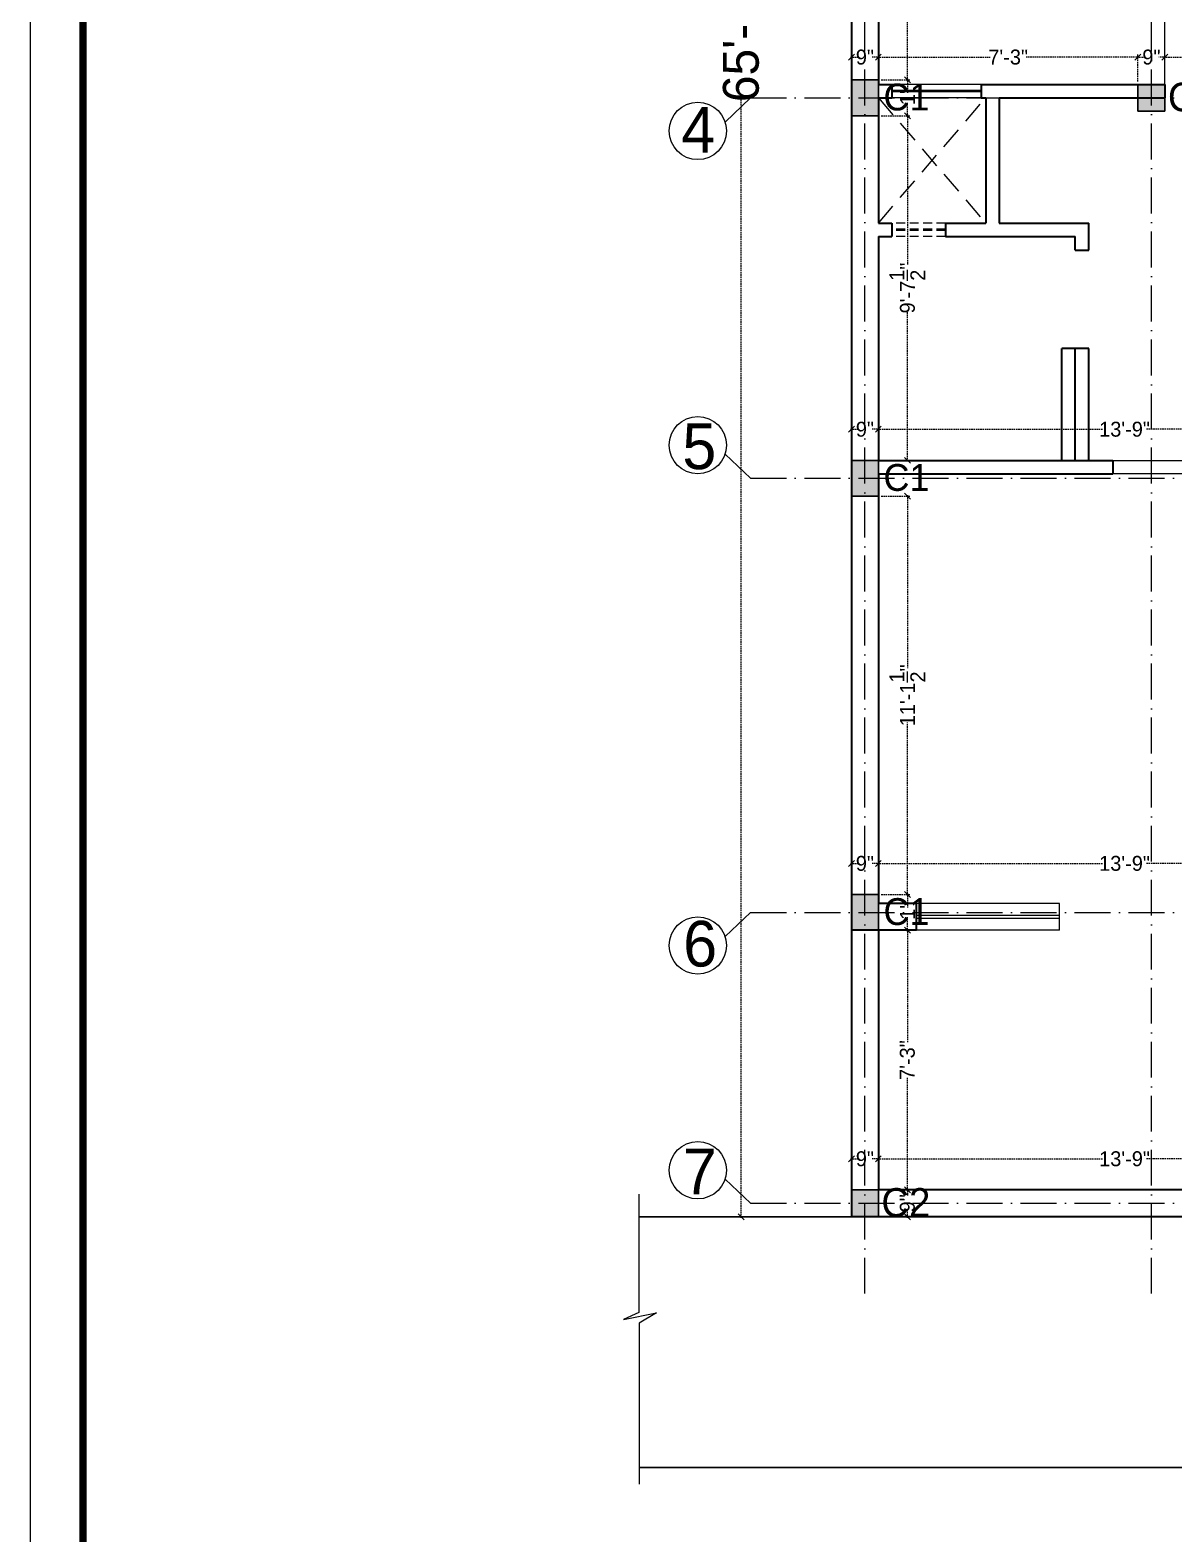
# Model space of a CAD drawing. Header units: millimetres. Extents: x -6808 to 215771, y -89660 to -16303.
# Drawn here: x 104385 to 104768, y -48018 to -47514 of the extents above; entities that cross this region are included whole.
import ezdxf

# ---------------------------------------------------------------- set-up
doc = ezdxf.new("R2010")
doc.units = ezdxf.units.MM
doc.header["$PDMODE"] = 35
doc.linetypes.add('ACAD_ISO10W100', pattern=[18, 12, -3, 0, -3])
doc.linetypes.add('DASHED', pattern=[0.75, 0.5, -0.25])
doc.layers.get('0').update_dxf_attribs({"color": 8})
for name, color, linetype, lineweight in [('col.center', 5, 'ACAD_ISO10W100', 15), ('column', 5, 'Continuous', 30), ('dim2', 6, 'Continuous', 20), ('Projection', 190, 'DASHED', 25), ('wall', 7, 'Continuous', 35)]:
    doc.layers.add(name, color=color, linetype=linetype, lineweight=lineweight)
doc.layers.add('FORMAT', color=7, linetype='Continuous')
doc.layers.add('WIN', color=5, linetype='Continuous')
doc.styles.add('SAJ', font='eurr____.ttf')
doc.dimstyles.new('SAJ', dxfattribs={"dimtxt": 5, "dimasz": 2, "dimexe": 1, "dimexo": 1, "dimgap": 0.09375, "dimtad": 0, "dimdec": 1, "dimzin": 0, "dimdsep": 46, "dimlunit": 4, "dimtxsty": 'SAJ', "dimblk": 'OBLIQUE', "dimcen": 0.125, "dimdle": 0.375, "dimadec": 0, "dimazin": 0, "dimtfac": 1, "dimtdec": 1, "dimtofl": 0, "dimtmove": 0, "dimatfit": 3, "dimldrblk": 'OBLIQUE', "dimfxl": 1, "dimtolj": 1, "dimtzin": 0, "dimlwd": 5, "dimlwe": 5, "dimarcsym": 1})

# ---------------------------------------------------------------- blocks, each defined once
blk = doc.blocks.new('_Oblique')
at = {"color": 0, "linetype": 'ByBlock', "lineweight": -2}
blk.add_line((-0.5, -0.5), (0.5, 0.5), dxfattribs=at)
blk = doc.blocks.new('*D1202')
at = {"layer": 'Defpoints', "color": 0, "transparency": 16777216}
for p in [(104660.03, -47123.77), (104623.04, -47911.77), (104660.03, -47911.77)]:
    blk.add_point(p, dxfattribs=at)
at = {"layer": 'dim2', "color": 0, "linetype": 'DASHED', "lineweight": 5, "transparency": 16777216}
for p, q in [((104659.03, -47123.77), (104622.04, -47123.77)), ((104623.04, -47123.4), (104623.04, -47499.36)), ((104623.04, -47912.15), (104623.04, -47536.18)), ((104659.03, -47911.77), (104622.04, -47911.77))]:
    blk.add_line(p, q, dxfattribs=at)
at = {"layer": 'dim2', "color": 0, "lineweight": 5, "transparency": 16777216, "xscale": 2, "yscale": 2, "zscale": 2}
for p, rotation in [((104623.04, -47123.77), 90), ((104623.04, -47911.77), 270)]:
    blk.add_blockref('_Oblique', p, dxfattribs=dict(at, rotation=rotation))
at = {"layer": 'dim2', "color": 0, "transparency": 16777216, "insert": (104623.04, -47517.77), "char_height": 12, "attachment_point": 5, "rotation": 90, "style": 'SAJ'}
blk.add_mtext('\\A1;65\'-8"', dxfattribs=at)
blk = doc.blocks.new('c1')
at = {"layer": 'column'}
blk.add_hatch(color=256, dxfattribs=at).paths.add_polyline_path([(58376.49, -43564.36), (58385.49, -43564.36), (58385.49, -43552.36), (58376.49, -43552.36)])
for p, q in [((58376.49, -43552.36), (58376.49, -43564.36)), ((58376.49, -43552.36), (58385.49, -43552.36)), ((58385.49, -43564.36), (58385.49, -43552.36)), ((58376.49, -43564.36), (58385.49, -43564.36))]:
    blk.add_line(p, q, dxfattribs=at)
blk = doc.blocks.new('A$C32B276F4')
at = {"layer": 'column'}
blk.add_hatch(color=256, dxfattribs=at).paths.add_polyline_path([(9, 0), (9, 9), (0, 9), (0, 0)])
for p, q in [((0, 0), (0, 9)), ((0, 9), (9, 9)), ((9, 9), (9, 0)), ((9, 0), (0, 0))]:
    blk.add_line(p, q, dxfattribs=at)
at = {"layer": 'col.center', "linetype": 'ByBlock', "insert": (10.02, 9.59), "char_height": 9.6, "width": 293.6941, "attachment_point": 1, "style": 'SAJ'}
blk.add_mtext('\\A1;{\\fCentury Gothic|b0|i0|c0|p34;C2}', dxfattribs=at)
blk = doc.blocks.new('*D1218')
at = {"layer": 'col.center', "color": 0, "linetype": 'DASHED', "lineweight": 5, "transparency": 16777216}
for p, q in [((104659.66, -47523.14), (104662.06, -47523.14)), ((104660.03, -47529.77), (104660.03, -47522.14)), ((104669.41, -47523.14), (104667, -47523.14)), ((104669.03, -47529.77), (104669.03, -47522.14))]:
    blk.add_line(p, q, dxfattribs=at)
at = {"layer": 'Defpoints', "color": 0, "transparency": 16777216}
for p in [(104669.03, -47523.14), (104660.03, -47530.77), (104669.03, -47530.77)]:
    blk.add_point(p, dxfattribs=at)
at = {"layer": 'col.center', "color": 0, "lineweight": 5, "transparency": 16777216, "xscale": 2, "yscale": 2, "zscale": 2, "rotation": 180}
blk.add_blockref('_Oblique', (104660.03, -47523.14), dxfattribs=at)
at = {"layer": 'col.center', "color": 0, "lineweight": 5, "transparency": 16777216, "xscale": 2, "yscale": 2, "zscale": 2}
blk.add_blockref('_Oblique', (104669.03, -47523.14), dxfattribs=at)
at = {"layer": 'col.center', "color": 0, "transparency": 16777216, "insert": (104664.53, -47523.14), "char_height": 5, "attachment_point": 5, "style": 'SAJ'}
blk.add_mtext('\\A1;{\\C1;9"}', dxfattribs=at)
blk = doc.blocks.new('*D1175')
at = {"layer": 'col.center', "color": 0, "linetype": 'DASHED', "lineweight": 5, "transparency": 16777216}
for p, q in [((104668.66, -47523.14), (104706.55, -47523.14)), ((104669.03, -47529.77), (104669.03, -47522.14)), ((104756.41, -47523.14), (104718.51, -47523.14)), ((104756.03, -47529.77), (104756.03, -47522.14))]:
    blk.add_line(p, q, dxfattribs=at)
at = {"layer": 'Defpoints', "color": 0, "transparency": 16777216}
for p in [(104756.03, -47523.14), (104669.03, -47530.77), (104756.03, -47530.77)]:
    blk.add_point(p, dxfattribs=at)
at = {"layer": 'col.center', "color": 0, "lineweight": 5, "transparency": 16777216, "xscale": 2, "yscale": 2, "zscale": 2, "rotation": 180}
blk.add_blockref('_Oblique', (104669.03, -47523.14), dxfattribs=at)
at = {"layer": 'col.center', "color": 0, "lineweight": 5, "transparency": 16777216, "xscale": 2, "yscale": 2, "zscale": 2}
blk.add_blockref('_Oblique', (104756.03, -47523.14), dxfattribs=at)
at = {"layer": 'col.center', "color": 0, "transparency": 16777216, "insert": (104712.53, -47523.14), "char_height": 5, "attachment_point": 5, "style": 'SAJ'}
blk.add_mtext('\\A1;{\\C1;7\'-3"}', dxfattribs=at)
blk = doc.blocks.new('*D1219')
at = {"layer": 'col.center', "color": 0, "linetype": 'DASHED', "lineweight": 5, "transparency": 16777216}
for p, q in [((104755.66, -47523.14), (104758.06, -47523.14)), ((104756.03, -47531.27), (104756.03, -47522.14)), ((104765.41, -47523.14), (104763, -47523.14)), ((104765.03, -47531.27), (104765.03, -47522.14))]:
    blk.add_line(p, q, dxfattribs=at)
at = {"layer": 'Defpoints', "color": 0, "transparency": 16777216}
for p in [(104765.03, -47523.14), (104756.03, -47532.27), (104765.03, -47532.27)]:
    blk.add_point(p, dxfattribs=at)
at = {"layer": 'col.center', "color": 0, "lineweight": 5, "transparency": 16777216, "xscale": 2, "yscale": 2, "zscale": 2, "rotation": 180}
blk.add_blockref('_Oblique', (104756.03, -47523.14), dxfattribs=at)
at = {"layer": 'col.center', "color": 0, "lineweight": 5, "transparency": 16777216, "xscale": 2, "yscale": 2, "zscale": 2}
blk.add_blockref('_Oblique', (104765.03, -47523.14), dxfattribs=at)
at = {"layer": 'col.center', "color": 0, "transparency": 16777216, "insert": (104760.53, -47523.14), "char_height": 5, "attachment_point": 5, "style": 'SAJ'}
blk.add_mtext('\\A1;{\\C1;9"}', dxfattribs=at)
blk = doc.blocks.new('*D1220')
at = {"layer": 'col.center', "color": 0, "linetype": 'DASHED', "lineweight": 5, "transparency": 16777216}
for p, q in [((104764.66, -47523.14), (104851.64, -47523.14)), ((104765.03, -47531.27), (104765.03, -47522.14)), ((104945.41, -47523.14), (104858.42, -47523.14)), ((104945.03, -47531.27), (104945.03, -47522.14))]:
    blk.add_line(p, q, dxfattribs=at)
at = {"layer": 'Defpoints', "color": 0, "transparency": 16777216}
for p in [(104945.03, -47523.14), (104765.03, -47532.27), (104945.03, -47532.27)]:
    blk.add_point(p, dxfattribs=at)
at = {"layer": 'col.center', "color": 0, "lineweight": 5, "transparency": 16777216, "xscale": 2, "yscale": 2, "zscale": 2, "rotation": 180}
blk.add_blockref('_Oblique', (104765.03, -47523.14), dxfattribs=at)
at = {"layer": 'col.center', "color": 0, "lineweight": 5, "transparency": 16777216, "xscale": 2, "yscale": 2, "zscale": 2}
blk.add_blockref('_Oblique', (104945.03, -47523.14), dxfattribs=at)
at = {"layer": 'col.center', "color": 0, "transparency": 16777216, "insert": (104855.03, -47523.14), "char_height": 5, "attachment_point": 5, "style": 'SAJ'}
blk.add_mtext("\\A1;{\\C1;15'}", dxfattribs=at)
blk = doc.blocks.new('*D1222')
at = {"layer": 'col.center', "color": 0, "linetype": 'DASHED', "lineweight": 5, "transparency": 16777216}
for p, q in [((104659.66, -47647.87), (104662.06, -47647.87)), ((104660.03, -47657.27), (104660.03, -47646.87)), ((104669.41, -47647.87), (104667, -47647.87)), ((104669.03, -47657.27), (104669.03, -47646.87))]:
    blk.add_line(p, q, dxfattribs=at)
at = {"layer": 'Defpoints', "color": 0, "transparency": 16777216}
for p in [(104669.03, -47647.87), (104660.03, -47658.27), (104669.03, -47658.27)]:
    blk.add_point(p, dxfattribs=at)
at = {"layer": 'col.center', "color": 0, "lineweight": 5, "transparency": 16777216, "xscale": 2, "yscale": 2, "zscale": 2, "rotation": 180}
blk.add_blockref('_Oblique', (104660.03, -47647.87), dxfattribs=at)
at = {"layer": 'col.center', "color": 0, "lineweight": 5, "transparency": 16777216, "xscale": 2, "yscale": 2, "zscale": 2}
blk.add_blockref('_Oblique', (104669.03, -47647.87), dxfattribs=at)
at = {"layer": 'col.center', "color": 0, "transparency": 16777216, "insert": (104664.53, -47647.87), "char_height": 5, "attachment_point": 5, "style": 'SAJ'}
blk.add_mtext('\\A1;{\\C1;9"}', dxfattribs=at)
blk = doc.blocks.new('*D1223')
at = {"layer": 'col.center', "color": 0, "linetype": 'DASHED', "lineweight": 5, "transparency": 16777216}
for p, q in [((104668.66, -47647.87), (104744.24, -47647.87)), ((104669.03, -47657.27), (104669.03, -47646.87)), ((104834.41, -47647.87), (104758.82, -47647.87)), ((104834.03, -47657.27), (104834.03, -47646.87))]:
    blk.add_line(p, q, dxfattribs=at)
at = {"layer": 'Defpoints', "color": 0, "transparency": 16777216}
for p in [(104834.03, -47647.87), (104669.03, -47658.27), (104834.03, -47658.27)]:
    blk.add_point(p, dxfattribs=at)
at = {"layer": 'col.center', "color": 0, "lineweight": 5, "transparency": 16777216, "xscale": 2, "yscale": 2, "zscale": 2, "rotation": 180}
blk.add_blockref('_Oblique', (104669.03, -47647.87), dxfattribs=at)
at = {"layer": 'col.center', "color": 0, "lineweight": 5, "transparency": 16777216, "xscale": 2, "yscale": 2, "zscale": 2}
blk.add_blockref('_Oblique', (104834.03, -47647.87), dxfattribs=at)
at = {"layer": 'col.center', "color": 0, "transparency": 16777216, "insert": (104751.53, -47647.87), "char_height": 5, "attachment_point": 5, "style": 'SAJ'}
blk.add_mtext('\\A1;{\\C1;13\'-9"}', dxfattribs=at)
blk = doc.blocks.new('*D1176')
at = {"layer": 'col.center', "color": 0, "linetype": 'DASHED', "lineweight": 5, "transparency": 16777216}
for p, q in [((104659.66, -47793.37), (104662.06, -47793.37)), ((104660.03, -47802.77), (104660.03, -47792.37)), ((104669.41, -47793.37), (104667, -47793.37)), ((104669.03, -47802.77), (104669.03, -47792.37))]:
    blk.add_line(p, q, dxfattribs=at)
at = {"layer": 'Defpoints', "color": 0, "transparency": 16777216}
for p in [(104669.03, -47793.37), (104660.03, -47803.77), (104669.03, -47803.77)]:
    blk.add_point(p, dxfattribs=at)
at = {"layer": 'col.center', "color": 0, "lineweight": 5, "transparency": 16777216, "xscale": 2, "yscale": 2, "zscale": 2, "rotation": 180}
blk.add_blockref('_Oblique', (104660.03, -47793.37), dxfattribs=at)
at = {"layer": 'col.center', "color": 0, "lineweight": 5, "transparency": 16777216, "xscale": 2, "yscale": 2, "zscale": 2}
blk.add_blockref('_Oblique', (104669.03, -47793.37), dxfattribs=at)
at = {"layer": 'col.center', "color": 0, "transparency": 16777216, "insert": (104664.53, -47793.37), "char_height": 5, "attachment_point": 5, "style": 'SAJ'}
blk.add_mtext('\\A1;{\\C1;9"}', dxfattribs=at)
blk = doc.blocks.new('*D1177')
at = {"layer": 'col.center', "color": 0, "linetype": 'DASHED', "lineweight": 5, "transparency": 16777216}
for p, q in [((104668.66, -47793.37), (104744.24, -47793.37)), ((104669.03, -47802.77), (104669.03, -47792.37)), ((104834.41, -47793.37), (104758.82, -47793.37)), ((104834.03, -47802.77), (104834.03, -47792.37))]:
    blk.add_line(p, q, dxfattribs=at)
at = {"layer": 'Defpoints', "color": 0, "transparency": 16777216}
for p in [(104834.03, -47793.37), (104669.03, -47803.77), (104834.03, -47803.77)]:
    blk.add_point(p, dxfattribs=at)
at = {"layer": 'col.center', "color": 0, "lineweight": 5, "transparency": 16777216, "xscale": 2, "yscale": 2, "zscale": 2, "rotation": 180}
blk.add_blockref('_Oblique', (104669.03, -47793.37), dxfattribs=at)
at = {"layer": 'col.center', "color": 0, "lineweight": 5, "transparency": 16777216, "xscale": 2, "yscale": 2, "zscale": 2}
blk.add_blockref('_Oblique', (104834.03, -47793.37), dxfattribs=at)
at = {"layer": 'col.center', "color": 0, "transparency": 16777216, "insert": (104751.53, -47793.37), "char_height": 5, "attachment_point": 5, "style": 'SAJ'}
blk.add_mtext('\\A1;{\\C1;13\'-9"}', dxfattribs=at)
blk = doc.blocks.new('*D1181')
at = {"layer": 'col.center', "color": 0, "linetype": 'DASHED', "lineweight": 5, "transparency": 16777216}
for p, q in [((104659.66, -47892.37), (104662.06, -47892.37)), ((104660.03, -47901.77), (104660.03, -47891.37)), ((104669.41, -47892.37), (104667, -47892.37)), ((104669.03, -47901.77), (104669.03, -47891.37))]:
    blk.add_line(p, q, dxfattribs=at)
at = {"layer": 'Defpoints', "color": 0, "transparency": 16777216}
for p in [(104669.03, -47892.37), (104660.03, -47902.77), (104669.03, -47902.77)]:
    blk.add_point(p, dxfattribs=at)
at = {"layer": 'col.center', "color": 0, "lineweight": 5, "transparency": 16777216, "xscale": 2, "yscale": 2, "zscale": 2, "rotation": 180}
blk.add_blockref('_Oblique', (104660.03, -47892.37), dxfattribs=at)
at = {"layer": 'col.center', "color": 0, "lineweight": 5, "transparency": 16777216, "xscale": 2, "yscale": 2, "zscale": 2}
blk.add_blockref('_Oblique', (104669.03, -47892.37), dxfattribs=at)
at = {"layer": 'col.center', "color": 0, "transparency": 16777216, "insert": (104664.53, -47892.37), "char_height": 5, "attachment_point": 5, "style": 'SAJ'}
blk.add_mtext('\\A1;{\\C1;9"}', dxfattribs=at)
blk = doc.blocks.new('*D1182')
at = {"layer": 'col.center', "color": 0, "linetype": 'DASHED', "lineweight": 5, "transparency": 16777216}
for p, q in [((104668.66, -47892.37), (104744.24, -47892.37)), ((104669.03, -47901.77), (104669.03, -47891.37)), ((104834.41, -47892.37), (104758.82, -47892.37)), ((104834.03, -47901.77), (104834.03, -47891.37))]:
    blk.add_line(p, q, dxfattribs=at)
at = {"layer": 'Defpoints', "color": 0, "transparency": 16777216}
for p in [(104834.03, -47892.37), (104669.03, -47902.77), (104834.03, -47902.77)]:
    blk.add_point(p, dxfattribs=at)
at = {"layer": 'col.center', "color": 0, "lineweight": 5, "transparency": 16777216, "xscale": 2, "yscale": 2, "zscale": 2, "rotation": 180}
blk.add_blockref('_Oblique', (104669.03, -47892.37), dxfattribs=at)
at = {"layer": 'col.center', "color": 0, "lineweight": 5, "transparency": 16777216, "xscale": 2, "yscale": 2, "zscale": 2}
blk.add_blockref('_Oblique', (104834.03, -47892.37), dxfattribs=at)
at = {"layer": 'col.center', "color": 0, "transparency": 16777216, "insert": (104751.53, -47892.37), "char_height": 5, "attachment_point": 5, "style": 'SAJ'}
blk.add_mtext('\\A1;{\\C1;13\'-9"}', dxfattribs=at)
blk = doc.blocks.new('*D1230')
at = {"layer": 'col.center', "color": 0, "linetype": 'DASHED', "lineweight": 5, "transparency": 16777216}
for p, q in [((104670.03, -47393.77), (104679.76, -47393.77)), ((104678.76, -47393.4), (104678.76, -47454.99)), ((104678.76, -47531.15), (104678.76, -47469.56)), ((104670.03, -47530.77), (104679.76, -47530.77))]:
    blk.add_line(p, q, dxfattribs=at)
at = {"layer": 'Defpoints', "color": 0, "transparency": 16777216}
for p in [(104669.03, -47393.77), (104669.03, -47530.77), (104678.76, -47530.77)]:
    blk.add_point(p, dxfattribs=at)
at = {"layer": 'col.center', "color": 0, "lineweight": 5, "transparency": 16777216, "xscale": 2, "yscale": 2, "zscale": 2}
for p, rotation in [((104678.76, -47393.77), 90), ((104678.76, -47530.77), 270)]:
    blk.add_blockref('_Oblique', p, dxfattribs=dict(at, rotation=rotation))
at = {"layer": 'col.center', "color": 0, "transparency": 16777216, "insert": (104678.76, -47462.27), "char_height": 5, "attachment_point": 5, "rotation": 90, "style": 'SAJ'}
blk.add_mtext('\\A1;{\\C1;11\'-5"}', dxfattribs=at)
blk = doc.blocks.new('*D1231')
at = {"layer": 'col.center', "color": 0, "linetype": 'DASHED', "lineweight": 5, "transparency": 16777216}
for p, q in [((104670.03, -47530.77), (104679.76, -47530.77)), ((104678.76, -47530.4), (104678.76, -47535.15)), ((104678.76, -47543.15), (104678.76, -47538.4)), ((104670.03, -47542.77), (104679.76, -47542.77))]:
    blk.add_line(p, q, dxfattribs=at)
at = {"layer": 'Defpoints', "color": 0, "transparency": 16777216}
for p in [(104669.03, -47530.77), (104669.03, -47542.77), (104678.76, -47542.77)]:
    blk.add_point(p, dxfattribs=at)
at = {"layer": 'col.center', "color": 0, "lineweight": 5, "transparency": 16777216, "xscale": 2, "yscale": 2, "zscale": 2}
for p, rotation in [((104678.76, -47530.77), 90), ((104678.76, -47542.77), 270)]:
    blk.add_blockref('_Oblique', p, dxfattribs=dict(at, rotation=rotation))
at = {"layer": 'col.center', "color": 0, "transparency": 16777216, "insert": (104678.76, -47536.77), "char_height": 5, "attachment_point": 5, "rotation": 90, "style": 'SAJ'}
blk.add_mtext("\\A1;{\\C1;1'}", dxfattribs=at)
blk = doc.blocks.new('*D1232')
at = {"layer": 'col.center', "color": 0, "linetype": 'DASHED', "lineweight": 5, "transparency": 16777216}
for p, q in [((104670.03, -47542.77), (104679.76, -47542.77)), ((104678.76, -47542.4), (104678.76, -47592.74)), ((104678.76, -47658.65), (104678.76, -47608.3)), ((104670.03, -47658.27), (104679.76, -47658.27))]:
    blk.add_line(p, q, dxfattribs=at)
at = {"layer": 'Defpoints', "color": 0, "transparency": 16777216}
for p in [(104669.03, -47542.77), (104669.03, -47658.27), (104678.76, -47658.27)]:
    blk.add_point(p, dxfattribs=at)
at = {"layer": 'col.center', "color": 0, "lineweight": 5, "transparency": 16777216, "xscale": 2, "yscale": 2, "zscale": 2}
for p, rotation in [((104678.76, -47542.77), 90), ((104678.76, -47658.27), 270)]:
    blk.add_blockref('_Oblique', p, dxfattribs=dict(at, rotation=rotation))
at = {"layer": 'col.center', "color": 0, "transparency": 16777216, "insert": (104678.76, -47600.52), "char_height": 5, "attachment_point": 5, "rotation": 90, "style": 'SAJ'}
blk.add_mtext('\\A1;{\\C1;9\'-7{\\H1.000000x;\\S1/2;}"}', dxfattribs=at)
blk = doc.blocks.new('*D1233')
at = {"layer": 'col.center', "color": 0, "linetype": 'DASHED', "lineweight": 5, "transparency": 16777216}
for p, q in [((104670.03, -47670.27), (104679.76, -47670.27)), ((104678.76, -47669.9), (104678.76, -47727.92)), ((104678.76, -47804.15), (104678.76, -47746.12)), ((104670.03, -47803.77), (104679.76, -47803.77))]:
    blk.add_line(p, q, dxfattribs=at)
at = {"layer": 'Defpoints', "color": 0, "transparency": 16777216}
for p in [(104669.03, -47670.27), (104669.03, -47803.77), (104678.76, -47803.77)]:
    blk.add_point(p, dxfattribs=at)
at = {"layer": 'col.center', "color": 0, "lineweight": 5, "transparency": 16777216, "xscale": 2, "yscale": 2, "zscale": 2}
for p, rotation in [((104678.76, -47670.27), 90), ((104678.76, -47803.77), 270)]:
    blk.add_blockref('_Oblique', p, dxfattribs=dict(at, rotation=rotation))
at = {"layer": 'col.center', "color": 0, "transparency": 16777216, "insert": (104678.76, -47737.02), "char_height": 5, "attachment_point": 5, "rotation": 90, "style": 'SAJ'}
blk.add_mtext('\\A1;{\\C1;11\'-1{\\H1.000000x;\\S1/2;}"}', dxfattribs=at)
blk = doc.blocks.new('*D1234')
at = {"layer": 'col.center', "color": 0, "linetype": 'DASHED', "lineweight": 5, "transparency": 16777216}
for p, q in [((104670.03, -47803.77), (104679.76, -47803.77)), ((104678.76, -47803.4), (104678.76, -47808.15)), ((104678.76, -47816.15), (104678.76, -47811.4)), ((104670.03, -47815.77), (104679.76, -47815.77))]:
    blk.add_line(p, q, dxfattribs=at)
at = {"layer": 'Defpoints', "color": 0, "transparency": 16777216}
for p in [(104669.03, -47803.77), (104669.03, -47815.77), (104678.76, -47815.77)]:
    blk.add_point(p, dxfattribs=at)
at = {"layer": 'col.center', "color": 0, "lineweight": 5, "transparency": 16777216, "xscale": 2, "yscale": 2, "zscale": 2}
for p, rotation in [((104678.76, -47803.77), 90), ((104678.76, -47815.77), 270)]:
    blk.add_blockref('_Oblique', p, dxfattribs=dict(at, rotation=rotation))
at = {"layer": 'col.center', "color": 0, "transparency": 16777216, "insert": (104678.76, -47809.77), "char_height": 5, "attachment_point": 5, "rotation": 90, "style": 'SAJ'}
blk.add_mtext("\\A1;1'", dxfattribs=at)
blk = doc.blocks.new('*D1235')
at = {"layer": 'col.center', "color": 0, "linetype": 'DASHED', "lineweight": 5, "transparency": 16777216}
for p, q in [((104678.76, -47815.4), (104678.76, -47853.29)), ((104670.03, -47815.77), (104679.76, -47815.77)), ((104678.76, -47903.15), (104678.76, -47865.26)), ((104670.03, -47902.77), (104679.76, -47902.77))]:
    blk.add_line(p, q, dxfattribs=at)
at = {"layer": 'Defpoints', "color": 0, "transparency": 16777216}
for p in [(104669.03, -47815.77), (104669.03, -47902.77), (104678.76, -47902.77)]:
    blk.add_point(p, dxfattribs=at)
at = {"layer": 'col.center', "color": 0, "lineweight": 5, "transparency": 16777216, "xscale": 2, "yscale": 2, "zscale": 2}
for p, rotation in [((104678.76, -47815.77), 90), ((104678.76, -47902.77), 270)]:
    blk.add_blockref('_Oblique', p, dxfattribs=dict(at, rotation=rotation))
at = {"layer": 'col.center', "color": 0, "transparency": 16777216, "insert": (104678.76, -47859.27), "char_height": 5, "attachment_point": 5, "rotation": 90, "style": 'SAJ'}
blk.add_mtext('\\A1;{\\C1;7\'-3"}', dxfattribs=at)
blk = doc.blocks.new('*D1236')
at = {"layer": 'col.center', "color": 0, "linetype": 'DASHED', "lineweight": 5, "transparency": 16777216}
for p, q in [((104670.03, -47902.77), (104679.76, -47902.77)), ((104678.76, -47902.4), (104678.76, -47904.8)), ((104678.76, -47912.15), (104678.76, -47909.75)), ((104670.03, -47911.77), (104679.76, -47911.77))]:
    blk.add_line(p, q, dxfattribs=at)
at = {"layer": 'Defpoints', "color": 0, "transparency": 16777216}
for p in [(104669.03, -47902.77), (104669.03, -47911.77), (104678.76, -47911.77)]:
    blk.add_point(p, dxfattribs=at)
at = {"layer": 'col.center', "color": 0, "lineweight": 5, "transparency": 16777216, "xscale": 2, "yscale": 2, "zscale": 2}
for p, rotation in [((104678.76, -47902.77), 90), ((104678.76, -47911.77), 270)]:
    blk.add_blockref('_Oblique', p, dxfattribs=dict(at, rotation=rotation))
at = {"layer": 'col.center', "color": 0, "transparency": 16777216, "insert": (104678.76, -47907.27), "char_height": 5, "attachment_point": 5, "rotation": 90, "style": 'SAJ'}
blk.add_mtext('\\A1;{\\C1;9"}', dxfattribs=at)

msp = doc.modelspace()

# ---------------------------------------------------------------- linework, layer by layer
msp.add_line((104765.03, -47532.274), (104765.03, -47508.274))
at = {"linetype": 'ByBlock', "lineweight": 20}
for p, q in [((104747.582, -47658.274), (104801.441, -47658.274)), ((104801.441, -47662.774), (104747.582, -47662.774))]:
    msp.add_line(p, q, dxfattribs=at)
msp.add_lwpolyline([(104588.827, -47904.257), (104588.827, -47943.815), (104583.653, -47946.211), (104594.689, -47944.025), (104588.858, -47947.481), (104588.858, -48001.398)])
at = {"lineweight": 30}
for points in [[(104660.03, -47911.774), (104588.827, -47911.774)], [(105028.672, -47995.774), (104588.858, -47995.774)]]:
    msp.add_lwpolyline(points, dxfattribs=at)
at = {"layer": 'col.center'}
for p, q in [((104664.53, -47937.508), (104664.53, -47084.827)), ((104760.53, -47937.508), (104760.53, -47084.827)), ((104626.205, -47536.774), (104617.688, -47544.902)), ((104626.205, -47536.774), (105001.33, -47536.774)), ((104626.205, -47664.274), (104617.688, -47656.145)), ((104626.205, -47664.274), (105001.33, -47664.274)), ((104626.205, -47809.774), (104617.688, -47817.902)), ((104626.205, -47809.774), (105001.33, -47809.774)), ((104626.205, -47907.274), (104617.688, -47899.145)), ((104626.205, -47907.274), (105001.33, -47907.274))]:
    msp.add_line(p, q, dxfattribs=at)
at = {"layer": 'col.center', "linetype": 'ByBlock'}
for centre in [(104608.534, -47547.865), (104608.534, -47653.183), (104608.534, -47820.865), (104608.534, -47896.183)]:
    msp.add_circle(centre, 9.621, dxfattribs=at)
at = {"layer": 'FORMAT', "color": 0}
msp.add_lwpolyline([(104384.787, -47020.609), (104384.787, -48213.724), (105225.009, -48213.724), (105225.009, -47020.609)], close=True, dxfattribs=at)
msp.add_lwpolyline([(104384.787, -47020.609), (104384.787, -48213.724), (105225.009, -48213.724), (105225.009, -47020.609)], close=True, dxfattribs=at)
at = {"layer": 'FORMAT', "color": 0, "const_width": 2.464}
msp.add_lwpolyline([(104402.472, -47038.294), (104402.472, -48196.039), (105207.324, -48196.039), (105207.324, -47038.294)], close=True, dxfattribs=at)
msp.add_lwpolyline([(104402.472, -47038.294), (104402.472, -48196.039), (105207.324, -48196.039), (105207.324, -47038.294)], close=True, dxfattribs=at)
at = {"layer": 'Projection', "ltscale": 15}
for p, q in [((104669.03, -47536.774), (104705.03, -47578.774)), ((104669.03, -47578.774), (104705.03, -47536.774))]:
    msp.add_line(p, q, dxfattribs=at)
at = {"layer": 'wall'}
for p, q in [((104660.03, -47123.774), (104660.03, -47911.774)), ((104669.03, -47209.274), (104669.03, -47532.274)), ((104669.03, -47536.774), (104669.03, -47578.774)), ((104669.03, -47583.274), (104669.03, -47658.274)), ((104669.03, -47662.774), (104669.03, -47806.774)), ((104669.03, -47662.774), (104669.03, -47666.274)), ((104681.78, -47806.774), (104669.03, -47806.774)), ((104681.78, -47815.774), (104681.78, -47806.774)), ((104681.78, -47815.774), (104660.03, -47815.774)), ((104669.03, -47815.774), (104669.03, -47902.774)), ((104846.03, -47902.774), (104669.03, -47902.774)), ((104846.03, -47911.774), (104660.03, -47911.774))]:
    msp.add_line(p, q, dxfattribs=at)
at = {"layer": 'wall', "color": 1}
for p, q in [((104669.03, -47532.274), (104673.53, -47532.274)), ((104673.53, -47532.274), (104673.53, -47536.774)), ((104703.53, -47532.274), (104765.03, -47532.274)), ((104703.53, -47532.274), (104703.53, -47536.774)), ((104765.03, -47532.274), (104765.03, -47536.774)), ((104669.03, -47536.774), (104673.53, -47536.774)), ((104703.53, -47536.774), (104705.03, -47536.774)), ((104705.03, -47536.774), (104705.03, -47578.774)), ((104709.53, -47536.774), (104765.03, -47536.774)), ((104709.53, -47536.774), (104709.53, -47578.774)), ((104669.03, -47578.774), (104673.53, -47578.774)), ((104673.53, -47578.774), (104673.53, -47583.274)), ((104691.53, -47578.774), (104705.03, -47578.774)), ((104691.53, -47578.774), (104691.53, -47583.274)), ((104709.53, -47578.774), (104739.53, -47578.774)), ((104739.53, -47587.774), (104739.53, -47578.774)), ((104669.03, -47583.274), (104673.53, -47583.274)), ((104691.53, -47583.274), (104735.03, -47583.274)), ((104735.03, -47587.774), (104735.03, -47583.274)), ((104735.03, -47587.774), (104739.53, -47587.774)), ((104730.53, -47658.274), (104730.53, -47620.774)), ((104735.03, -47620.774), (104730.53, -47620.774)), ((104735.03, -47658.274), (104735.03, -47620.774)), ((104739.53, -47620.774), (104735.03, -47620.774)), ((104739.53, -47658.274), (104739.53, -47620.774)), ((104669.03, -47658.274), (104747.582, -47658.274)), ((104747.582, -47658.274), (104747.582, -47662.774)), ((104669.03, -47662.774), (104747.582, -47662.774))]:
    msp.add_line(p, q, dxfattribs=at)
at = {"layer": 'WIN'}
for p, q in [((104703.53, -47532.274), (104673.53, -47532.274)), ((104703.53, -47534.274), (104673.53, -47534.274)), ((104703.53, -47534.774), (104673.53, -47534.774)), ((104703.53, -47536.774), (104673.53, -47536.774)), ((104729.78, -47806.774), (104681.78, -47806.774)), ((104729.78, -47815.774), (104729.78, -47806.774)), ((104729.78, -47810.774), (104681.78, -47810.774)), ((104729.78, -47811.774), (104681.78, -47811.774)), ((104729.78, -47815.774), (104681.78, -47815.774))]:
    msp.add_line(p, q, dxfattribs=at)
at = {"layer": 'WIN', "linetype": 'DASHED', "ltscale": 6}
for p, q in [((104691.53, -47578.774), (104673.53, -47578.774)), ((104691.53, -47580.774), (104673.53, -47580.774)), ((104691.53, -47581.274), (104673.53, -47581.274)), ((104691.53, -47583.274), (104673.53, -47583.274))]:
    msp.add_line(p, q, dxfattribs=at)

# ---------------------------------------------------------------- block references
at = {"layer": 'column'}
for name, p in [('c1', (46283.539, -3978.412)), ('A$C32B276F4', (104756.03, -47541.274)), ('c1', (46283.539, -4105.912)), ('c1', (46283.539, -4251.412)), ('A$C32B276F4', (104660.03, -47911.774))]:
    msp.add_blockref(name, p, dxfattribs=at)

# ---------------------------------------------------------------- texts
at = {"layer": 'col.center', "linetype": 'ByBlock', "char_height": 9, "width": 293.6941, "attachment_point": 1, "style": 'SAJ'}
for insert in [(104670.761, -47532.006), (104670.761, -47659.506), (104670.761, -47805.006)]:
    msp.add_mtext('\\A1;{\\fCentury Gothic|b0|i0|c0|p34;C1}', dxfattribs=dict(at, insert=insert))
at = {"layer": 'col.center', "char_height": 15.3, "width": 10.91812, "style": 'SAJ'}
for s, insert, attachment_point in [('\\A1;\\pi0.1129;{\\fCentury Gothic|b0|i0|c0|p34;4}', (104602.89, -47555.134), 7), ('\\A1;\\pi0.45614;{\\fCentury Gothic|b0|i0|c0|p34;5}', (104602.89, -47645.913), 1), ('\\A1;\\pi0.74217;{\\fCentury Gothic|b0|i0|c0|p34;6}', (104602.89, -47828.134), 7), ('\\A1;\\pi0.60695;{\\fCentury Gothic|b0|i0|c0|p34;7}', (104602.89, -47888.913), 1)]:
    msp.add_mtext(s, dxfattribs=dict(at, insert=insert, attachment_point=attachment_point))

# ---------------------------------------------------------------- dimensions: what is measured, and where the dimension line sits
at = {"layer": 'col.center'}
for p1, p2, distance, picture, middle in [((104669.03, -47393.774), (104669.03, -47530.774), 9.731, '*D1230', (104678.762, -47462.274)), ((104660.03, -47530.774), (104669.03, -47530.774), 7.634, '*D1218', (104664.53, -47523.14)), ((104669.03, -47530.774), (104756.03, -47530.774), 7.634, '*D1175', (104712.53, -47523.14)), ((104756.03, -47532.274), (104765.03, -47532.274), 9.134, '*D1219', (104760.53, -47523.14)), ((104765.03, -47532.274), (104945.03, -47532.274), 9.134, '*D1220', (104855.03, -47523.14)), ((104669.03, -47530.774), (104669.03, -47542.774), 9.731, '*D1231', (104678.762, -47536.774)), ((104669.03, -47542.774), (104669.03, -47658.274), 9.731, '*D1232', (104678.762, -47600.524)), ((104660.03, -47658.274), (104669.03, -47658.274), 10.399, '*D1222', (104664.53, -47647.875)), ((104669.03, -47658.274), (104834.03, -47658.274), 10.399, '*D1223', (104751.53, -47647.875)), ((104669.03, -47670.274), (104669.03, -47803.774), 9.731, '*D1233', (104678.762, -47737.024)), ((104660.03, -47803.774), (104669.03, -47803.774), 10.399, '*D1176', (104664.53, -47793.375)), ((104669.03, -47803.774), (104834.03, -47803.774), 10.399, '*D1177', (104751.53, -47793.375)), ((104669.03, -47815.774), (104669.03, -47902.774), 9.731, '*D1235', (104678.762, -47859.274)), ((104660.03, -47902.774), (104669.03, -47902.774), 10.399, '*D1181', (104664.53, -47892.375)), ((104669.03, -47902.774), (104834.03, -47902.774), 10.399, '*D1182', (104751.53, -47892.375)), ((104669.03, -47902.774), (104669.03, -47911.774), 9.731, '*D1236', (104678.762, -47907.274))]:
    dim = msp.add_aligned_dim(p1=p1, p2=p2, distance=distance, text='{\\C1;<>}', dimstyle='SAJ', override={"dimtmove": 1}, dxfattribs=at)
    dim.commit()
    dim.dimension.update_dxf_attribs({"geometry": picture, "text_midpoint": middle})
dim = msp.add_aligned_dim(p1=(104669.03, -47803.774), p2=(104669.03, -47815.774), distance=9.731, dimstyle='SAJ', override={"dimtmove": 1}, dxfattribs=at)
dim.commit()
dim.dimension.update_dxf_attribs({"geometry": '*D1234', "text_midpoint": (104678.762, -47809.774)})
at = {"layer": 'dim2'}
dim = msp.add_linear_dim(base=(104623.044, -47911.774), p1=(104660.03, -47123.774), p2=(104660.03, -47911.774), angle=270, dimstyle='SAJ', override={"dimtxt": 12}, dxfattribs=at)
dim.commit()
dim.dimension.update_dxf_attribs({"geometry": '*D1202', "text_midpoint": (104623.044, -47517.774), "dimtype": 161})

doc.saveas('drawing.dxf')
